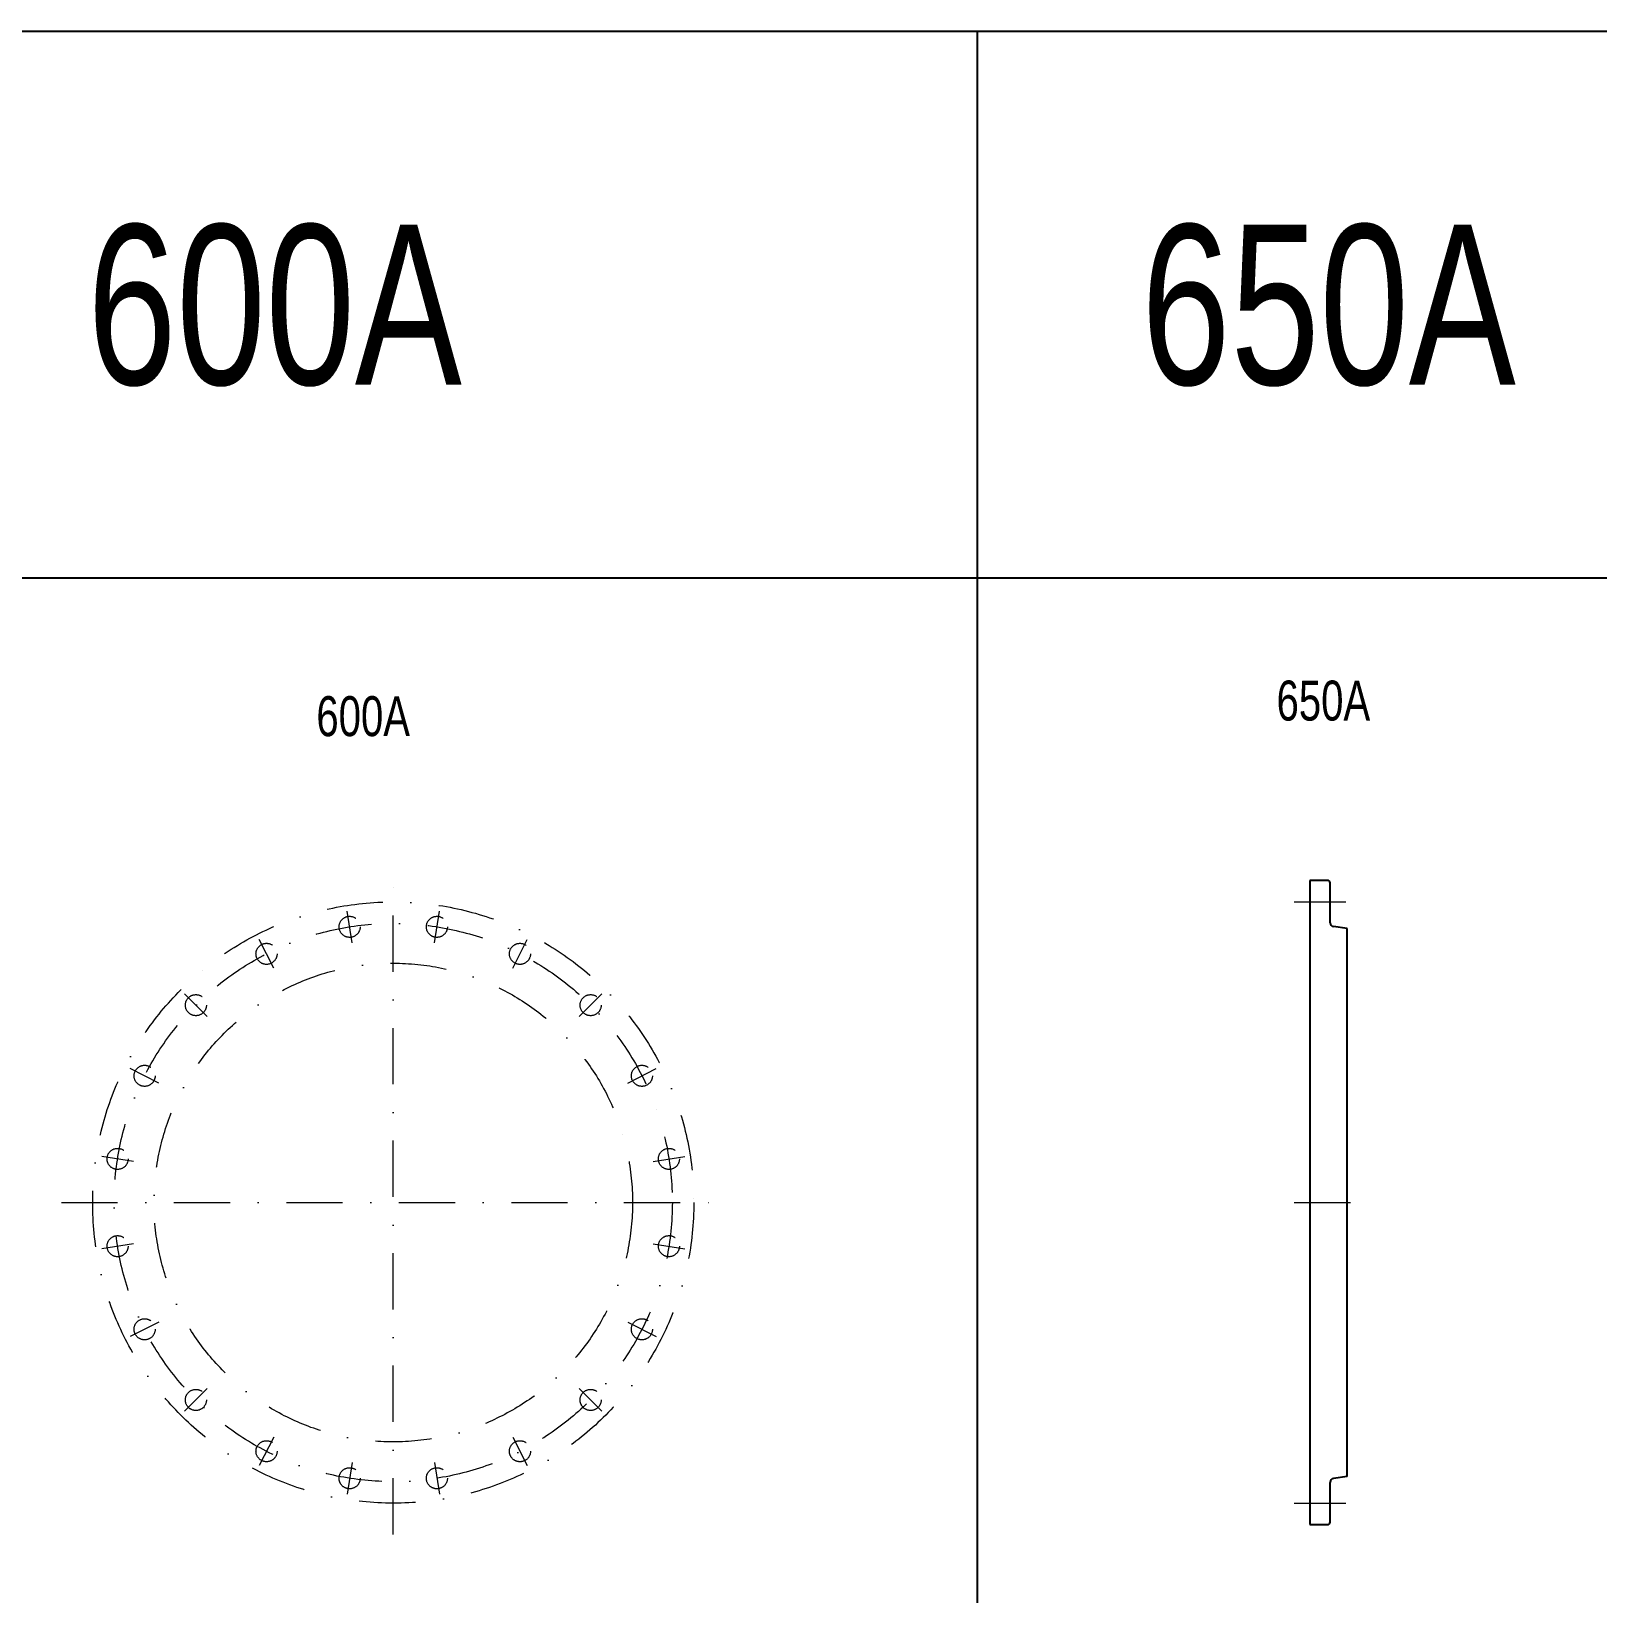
# Model space of a CAD drawing. Extents: x 0 to 90799, y 0 to 77868.
# Drawn here: x 34384 to 36390, y 33087 to 35088 of the extents above; entities that cross this region are included whole.
import ezdxf
from ezdxf.enums import TextEntityAlignment as Align

# ---------------------------------------------------------------- set-up
doc = ezdxf.new("R2010")
doc.units = 0
doc.header["$LTSCALE"] = 30
doc.header["$MEASUREMENT"] = 0
doc.linetypes.add('DGN Style 4', pattern=[4.8, 2.4, -1.2, 0, -1.2])
for name, color, linetype, lineweight in [('L(c)', 1, 'DGN Style 4', 5), ('L(line)', 7, 'Continuous', 5), ('L(txt)', 2, 'Continuous', 13)]:
    doc.layers.add(name, color=color, linetype=linetype, lineweight=lineweight)
doc.styles.add('Style-ENGINEERING', font='ENGINEERING.shx')

# ---------------------------------------------------------------- blocks, each defined once
blk = doc.blocks.new('*U454')
for centre, radius in [((0, 0), 385), ((-55.9, 353.1), 13.5), ((55.9, 353.1), 13.5), ((-162.3, 318.5), 13.5), ((162.3, 318.5), 13.5), ((0, 0), 306.5), ((-252.8, 252.8), 13.5), ((252.8, 252.8), 13.5), ((-318.5, 162.3), 13.5), ((318.5, 162.3), 13.5), ((-353.1, 55.9), 13.5), ((353.1, 55.9), 13.5), ((-353.1, -55.9), 13.5), ((353.1, -55.9), 13.5), ((-318.5, -162.3), 13.5), ((318.5, -162.3), 13.5), ((-252.8, -252.8), 13.5), ((252.8, -252.8), 13.5), ((-162.3, -318.5), 13.5), ((162.3, -318.5), 13.5), ((-55.9, -353.1), 13.5), ((55.9, -353.1), 13.5)]:
    blk.add_circle(centre, radius)
at = {"layer": 'L(c)'}
for p, q in [((-52.7, 332.8), (-59.1, 373.3)), ((52.7, 332.8), (59.1, 373.3)), ((-153, 300.3), (-171.6, 336.8)), ((153, 300.3), (171.6, 336.8)), ((-238.3, 238.3), (-267.3, 267.3)), ((238.3, 238.3), (267.3, 267.3)), ((-300.3, 153), (-336.8, 171.6)), ((300.3, 153), (336.8, 171.6)), ((-332.9, 52.7), (-373.4, 59.1)), ((332.8, 52.7), (373.3, 59.1)), ((-332.9, -52.7), (-373.4, -59.1)), ((332.8, -52.7), (373.3, -59.1)), ((-300.3, -153), (-336.8, -171.6)), ((300.3, -153), (336.8, -171.6)), ((-238.3, -238.3), (-267.3, -267.3)), ((238.3, -238.3), (267.3, -267.3)), ((-153, -300.3), (-171.6, -336.8)), ((153, -300.3), (171.6, -336.8)), ((-52.7, -332.9), (-59.1, -373.4)), ((52.7, -332.9), (59.1, -373.4))]:
    blk.add_line(p, q, dxfattribs=at)
blk.add_circle((0, 0), 357.5, dxfattribs=at)
blk = doc.blocks.new('*U1614')
for p, q in [((-24, 412.5), (-24, -412.5)), ((-1, 412.5), (-24, 412.5)), ((2, 358.4), (2, 409.5)), ((24, 351), (6.3, 353.4)), ((24, -351), (24, 351)), ((2, -409.5), (2, -358.4)), ((24, -351), (6.3, -353.4)), ((-24, -412.5), (-1, -412.5))]:
    blk.add_line(p, q)
for centre, radius, start, end in [((-1, 409.5), 3, 0, 90), ((7, 358.4), 5, 180, 262.2348), ((7, -358.4), 5, 97.7652, 180), ((-1, -409.5), 3, 270, 0)]:
    blk.add_arc(centre, radius, start, end)

msp = doc.modelspace()

# ---------------------------------------------------------------- linework, layer by layer
for p, q in [((2000, 35088.3), (41895.6, 35088.3)), ((35595.6, 35088.3), (35595.6, 26388.3)), ((2000, 34388.3), (41895.6, 34388.3))]:
    msp.add_line(p, q)
at = {"layer": 'L(c)'}
for p, q in [((34847.6, 33163.3), (34847.6, 34013.3)), ((36001.6, 33973.3), (36067.6, 33973.3)), ((34422.6, 33588.3), (35272.6, 33588.3)), ((36001.6, 33588.3), (36089.6, 33588.3)), ((36001.6, 33203.3), (36067.6, 33203.3))]:
    msp.add_line(p, q, dxfattribs=at)

# ---------------------------------------------------------------- block references
msp.add_blockref('*U1614', (36045.6, 33588.3))
msp.add_blockref('*U454', (34847.6, 33588.3), dxfattribs=at)

# ---------------------------------------------------------------- texts
at = {"layer": 'L(line)', "style": 'Style-ENGINEERING', "width": 0.75}
for s, p in [('650A', (36039, 34231.2)), ('600A', (34809.1, 34211.2))]:
    msp.add_text(s, height=51.2, dxfattribs=at).set_placement(p, align=Align.MIDDLE_CENTER)
at = {"layer": 'L(txt)', "style": 'Style-ENGINEERING', "width": 0.75}
for s, p in [('600A', (34695.6, 34738.3)), ('650A', (36045.6, 34738.3))]:
    msp.add_text(s, height=204.8, dxfattribs=at).set_placement(p, align=Align.MIDDLE_CENTER)

doc.saveas('drawing.dxf')
